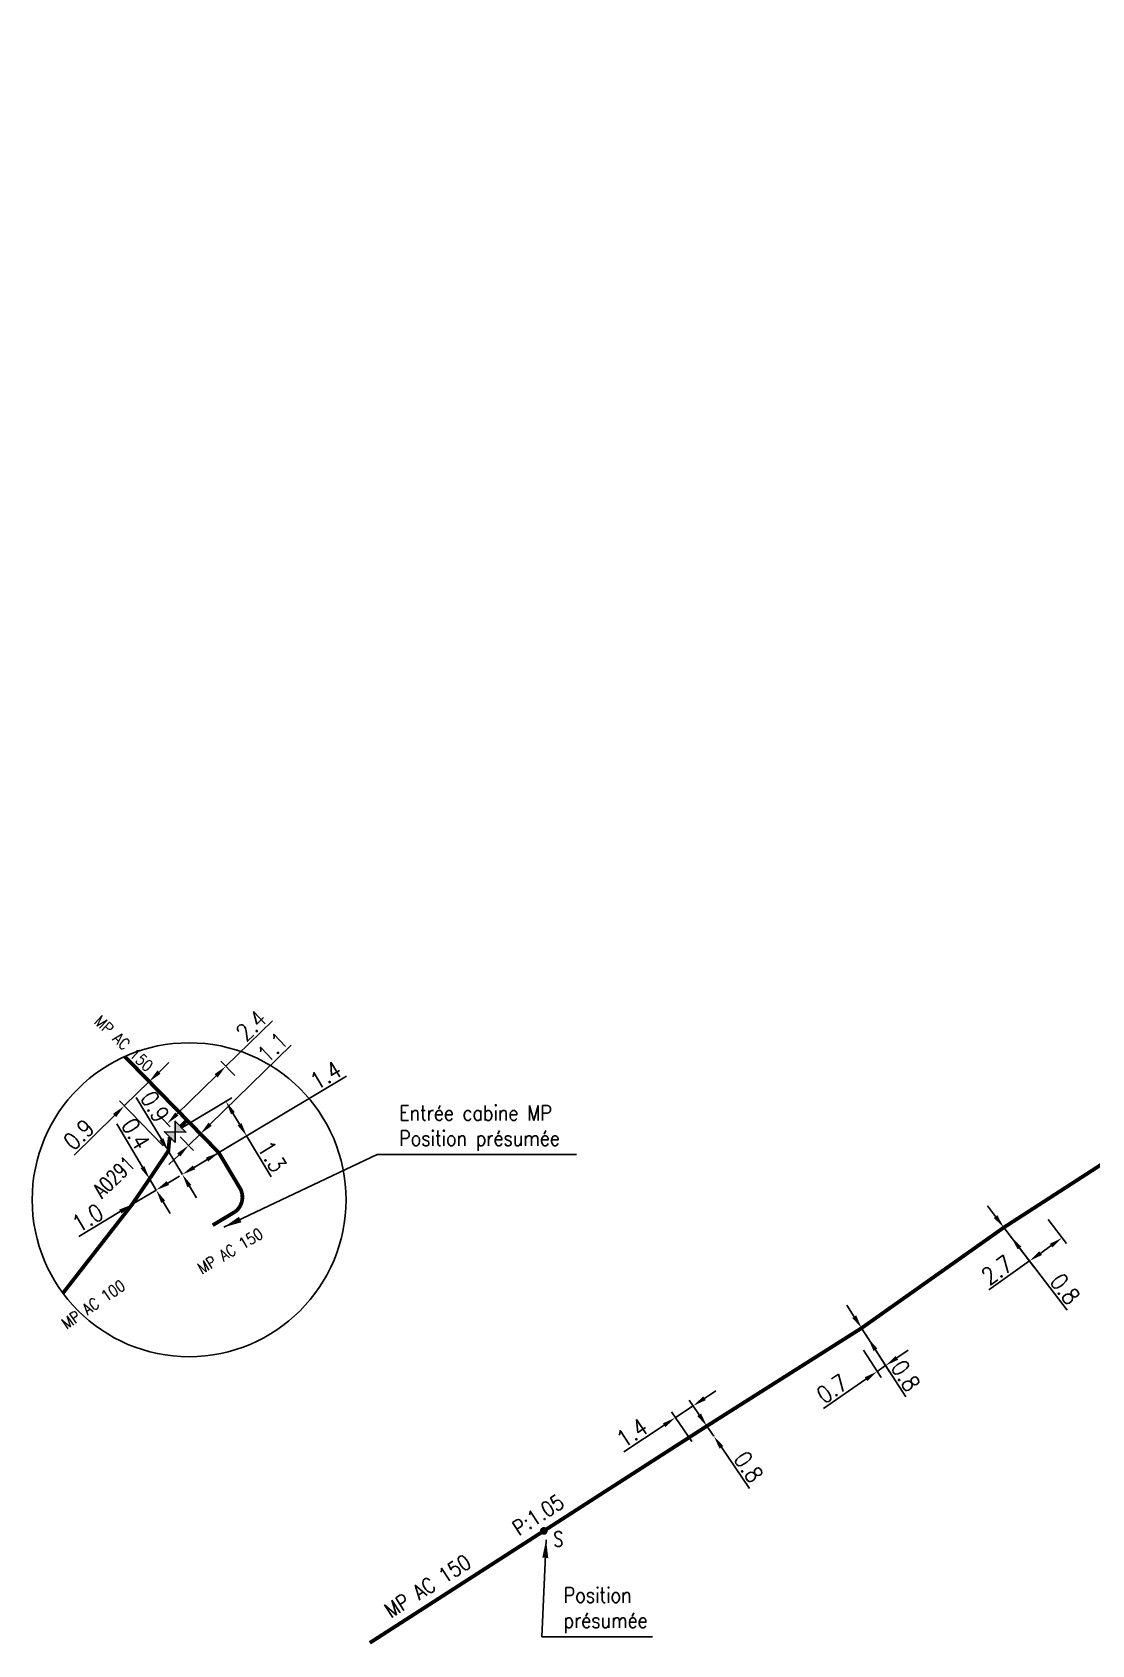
# Model space of a CAD drawing. Header units: millimetres. Extents: x 185000 to 186031, y 127990 to 129000.
# Drawn here: x 185830.5 to 185900.4, y 127999.9 to 128106.3 of the extents above; entities that cross this region are included whole.
import ezdxf
from ezdxf.enums import TextEntityAlignment as Align

# ---------------------------------------------------------------- set-up
doc = ezdxf.new("R2010")
doc.units = ezdxf.units.MM
doc.header["$PDMODE"] = 34
doc.layers.get('0').update_dxf_attribs({"linetype": 'CONTINUOUS'})
doc.layers.get('DEFPOINTS').update_dxf_attribs({"linetype": 'CONTINUOUS'})
for name, color, linetype in [('G_120', 4, 'CONTINUOUS'), ('G_300', 7, 'CONTINUOUS'), ('G_900', 7, 'CONTINUOUS')]:
    doc.layers.add(name, color=color, linetype=linetype)
doc.styles.add('G_ROMANS', font='ROMANS.SHX', dxfattribs={"width": 0.75})
doc.styles.get("Standard").update_dxf_attribs({"font": 'romans.shx', "width": 0.85})
doc.linetypes.add('G_typB_AP', pattern='A,5,-0.3,["o",Standard,S=1.5,R=0,X=0,Y=-0.5],-1.65', length=6.95)
doc.dimstyles.get("Standard").update_dxf_attribs({"dimtxt": 1.5, "dimasz": 1.2, "dimexe": 0.625, "dimexo": 0.625, "dimgap": 0.25, "dimtad": 1, "dimdec": 1, "dimzin": 0, "dimdsep": 46, "dimtxsty": 'Standard', "dimcen": -0.5, "dimadec": 0, "dimazin": 0, "dimtfac": 1, "dimtdec": 1, "dimtmove": 0, "dimatfit": 3, "dimfxl": 0, "dimtolj": 1, "dimtzin": 0, "dimarcsym": 0})

# ---------------------------------------------------------------- blocks, each defined once
blk = doc.blocks.new('G_300_04')
at = {"linetype": 'Continuous'}
h = blk.add_hatch(color=0, dxfattribs=at)
h.paths.add_polyline_path([(-0.5, 0.5), (-0.5, -0.5), (0, 0)])
h.paths.add_polyline_path([(0.5, 0.5), (0, 0), (0.5, -0.5)])
at = {"color": 0, "linetype": 'Continuous', "flags": 128}
blk.add_lwpolyline([(-0.5, -0.5), (0.5, 0.5), (0.5, -0.5), (-0.5, 0.5)], close=True, dxfattribs=at)
at = {"color": 0, "linetype": 'Continuous', "width": 0.75}
blk.add_attdef('NUM', text='', height=1, dxfattribs=at).set_placement((0, 1.78), align=Align.MIDDLE_CENTER)
at = {"color": 0, "linetype": 'Continuous', "width": 0.75, "flags": 3}
for tag, p in [('DEF_LEG', (0, -5)), ('DEF_COUP', (0, -7.5)), ('DEF_TYPE', (0, -10))]:
    blk.add_attdef(tag, text='', height=1.2, dxfattribs=at).set_placement(p, align=Align.MIDDLE)
blk = doc.blocks.new('*D553')
at = {"layer": 'DEFPOINTS', "color": 0, "linetype": 'Continuous', "transparency": 16777216}
for p in [(185842.81, 128032.36), (185840.41, 128030.92), (185840.41, 128030.92)]:
    blk.add_point(p, dxfattribs=at)
at = {"layer": 'G_900', "color": 0, "linetype": 'Continuous', "lineweight": -2, "transparency": 16777216}
for p, q in [((185842.81, 128032.36), (185851.24, 128037.4)), ((185841.18, 128031.38), (185842.04, 128031.9))]:
    blk.add_line(p, q, dxfattribs=at)
at = {"layer": 'G_900', "color": 0, "linetype": 'Continuous', "transparency": 16777216}
for points in [[(185841.96, 128032.03), (185842.11, 128031.77), (185842.81, 128032.36)], [(185841.1, 128031.51), (185841.26, 128031.26), (185840.41, 128030.92)]]:
    blk.add_solid(points, dxfattribs=at)
at = {"layer": 'G_900', "color": 0, "linetype": 'Continuous', "transparency": 16777216, "insert": (185849.87, 128037.46), "char_height": 1.125, "attachment_point": 5, "rotation": 30.8994}
blk.add_mtext('\\A1;1.4', dxfattribs=at)
blk = doc.blocks.new('*D554')
at = {"layer": 'DEFPOINTS', "color": 0, "linetype": 'Continuous', "transparency": 16777216}
for p in [(185839.48, 128032.47), (185840.41, 128030.92), (185840.41, 128030.92)]:
    blk.add_point(p, dxfattribs=at)
at = {"layer": 'G_900', "color": 0, "linetype": 'Continuous', "lineweight": -2, "transparency": 16777216}
for p, q in [((185839.02, 128033.24), (185837.36, 128036.01)), ((185840.41, 128030.92), (185839.48, 128032.47)), ((185840.87, 128030.15), (185841.33, 128029.38))]:
    blk.add_line(p, q, dxfattribs=at)
at = {"layer": 'G_900', "color": 0, "linetype": 'Continuous', "transparency": 16777216}
for points in [[(185839.15, 128033.32), (185838.89, 128033.16), (185839.48, 128032.47)], [(185841, 128030.23), (185840.74, 128030.07), (185840.41, 128030.92)]]:
    blk.add_solid(points, dxfattribs=at)
at = {"layer": 'G_900', "color": 0, "linetype": 'Continuous', "transparency": 16777216, "insert": (185838.6, 128035.4), "char_height": 1.125, "attachment_point": 5, "rotation": 300.8994}
blk.add_mtext('\\A1;0.9', dxfattribs=at)
blk = doc.blocks.new('*D555')
at = {"layer": 'DEFPOINTS', "color": 0, "linetype": 'Continuous', "transparency": 16777216}
for p in [(185838.24, 128030.63), (185838.68, 128029.89), (185838.68, 128029.89)]:
    blk.add_point(p, dxfattribs=at)
at = {"layer": 'G_900', "color": 0, "linetype": 'Continuous', "lineweight": -2, "transparency": 16777216}
for p, q in [((185837.77, 128031.4), (185836.07, 128034.25)), ((185838.68, 128029.89), (185838.24, 128030.63)), ((185839.14, 128029.12), (185839.6, 128028.34))]:
    blk.add_line(p, q, dxfattribs=at)
at = {"layer": 'G_900', "color": 0, "linetype": 'Continuous', "transparency": 16777216}
for points in [[(185837.9, 128031.47), (185837.65, 128031.32), (185838.24, 128030.63)], [(185839.27, 128029.19), (185839.01, 128029.04), (185838.68, 128029.89)]]:
    blk.add_solid(points, dxfattribs=at)
at = {"layer": 'G_900', "color": 0, "linetype": 'Continuous', "transparency": 16777216, "insert": (185837.33, 128033.6), "char_height": 1.125, "attachment_point": 5, "rotation": 300.8994}
blk.add_mtext('\\A1;0.4', dxfattribs=at)
blk = doc.blocks.new('*D556')
at = {"layer": 'DEFPOINTS', "color": 0, "linetype": 'Continuous', "transparency": 16777216}
for p in [(185838.68, 128029.89), (185838.68, 128029.89), (185837.08, 128028.93)]:
    blk.add_point(p, dxfattribs=at)
at = {"layer": 'G_900', "color": 0, "linetype": 'Continuous', "lineweight": -2, "transparency": 16777216}
for p, q in [((185839.45, 128030.35), (185840.22, 128030.81)), ((185838.68, 128029.89), (185837.08, 128028.93)), ((185836.31, 128028.47), (185833.57, 128026.83))]:
    blk.add_line(p, q, dxfattribs=at)
at = {"layer": 'G_900', "color": 0, "linetype": 'Continuous', "transparency": 16777216}
for points in [[(185839.37, 128030.48), (185839.53, 128030.22), (185838.68, 128029.89)], [(185836.23, 128028.6), (185836.39, 128028.34), (185837.08, 128028.93)]]:
    blk.add_solid(points, dxfattribs=at)
at = {"layer": 'G_900', "color": 0, "linetype": 'Continuous', "transparency": 16777216, "insert": (185834.15, 128028.05), "char_height": 1.125, "attachment_point": 5, "rotation": 30.8994}
blk.add_mtext('\\A1;1.0', dxfattribs=at)
blk = doc.blocks.new('*D557')
at = {"layer": 'DEFPOINTS', "color": 0, "linetype": 'Continuous', "transparency": 16777216}
for p in [(185838.22, 128037.05), (185840.72, 128034.5), (185839.48, 128032.47)]:
    blk.add_point(p, dxfattribs=at)
at = {"layer": 'G_900', "color": 0, "linetype": 'Continuous', "lineweight": -2, "transparency": 16777216}
for p, q in [((185838.87, 128037.68), (185839.51, 128038.31)), ((185838.22, 128037.05), (185836.57, 128035.44)), ((185840.39, 128034.84), (185837.89, 128037.39)), ((185835.93, 128034.81), (185833.26, 128032.2)), ((185839.15, 128032.8), (185836.25, 128035.78))]:
    blk.add_line(p, q, dxfattribs=at)
at = {"layer": 'G_900', "color": 0, "linetype": 'Continuous', "transparency": 16777216}
for points in [[(185838.76, 128037.79), (185838.97, 128037.57), (185838.22, 128037.05)], [(185835.83, 128034.92), (185836.04, 128034.71), (185836.57, 128035.44)]]:
    blk.add_solid(points, dxfattribs=at)
at = {"layer": 'G_900', "color": 0, "linetype": 'Continuous', "transparency": 16777216, "insert": (185833.57, 128033.55), "char_height": 1.125, "attachment_point": 5, "rotation": 44.3406}
blk.add_mtext('\\A1;0.9', dxfattribs=at)
blk = doc.blocks.new('*D558')
at = {"layer": 'DEFPOINTS', "color": 0, "linetype": 'Continuous', "transparency": 16777216}
for p in [(185844.2, 128037.12), (185839.4, 128034.27), (185839.93, 128033.73)]:
    blk.add_point(p, dxfattribs=at)
at = {"layer": 'G_900', "color": 0, "linetype": 'Continuous', "lineweight": -2, "transparency": 16777216}
for p, q in [((185843.27, 128038.06), (185846.35, 128041.06)), ((185843.87, 128037.45), (185842.95, 128038.39)), ((185840.05, 128034.9), (185842.63, 128037.43)), ((185839.6, 128034.07), (185839.07, 128034.61))]:
    blk.add_line(p, q, dxfattribs=at)
at = {"layer": 'G_900', "color": 0, "linetype": 'Continuous', "transparency": 16777216}
for points in [[(185842.53, 128037.54), (185842.74, 128037.32), (185843.27, 128038.06)], [(185839.94, 128035.01), (185840.15, 128034.8), (185839.4, 128034.27)]]:
    blk.add_solid(points, dxfattribs=at)
at = {"layer": 'G_900', "color": 0, "linetype": 'Continuous', "transparency": 16777216, "insert": (185844.96, 128040.75), "char_height": 1.125, "attachment_point": 5, "rotation": 44.3406}
blk.add_mtext('\\A1;2.4', dxfattribs=at)
blk = doc.blocks.new('G_300_11')
at = {"color": 0, "linetype": 'Continuous', "const_width": 0.248, "flags": 128}
blk.add_lwpolyline([(-0.13, 0, 1), (0.13, 0, 1)], format="xyb", close=True, dxfattribs=at)
at = {"linetype": 'Continuous', "style": 'G_ROMANS', "width": 0.75}
blk.add_attdef('S', text='', height=1, dxfattribs=at).set_placement((0, 1.35), align=Align.MIDDLE_CENTER)
at = {"color": 0, "linetype": 'Continuous', "width": 0.75, "flags": 3}
for tag, p in [('DEF_LEG', (0, -5)), ('DEF_COUP', (0, -7.5)), ('DEF_TYPE', (0, -10))]:
    blk.add_attdef(tag, text='', height=1.2, dxfattribs=at).set_placement(p, align=Align.MIDDLE)
blk = doc.blocks.new('*D563')
at = {"layer": 'DEFPOINTS', "color": 0, "linetype": 'Continuous', "transparency": 16777216}
for p in [(185894.64, 128027.42), (185897.29, 128028.32), (185898.49, 128026.74)]:
    blk.add_point(p, dxfattribs=at)
at = {"layer": 'G_120', "color": 0, "linetype": 'Continuous', "lineweight": -2, "transparency": 16777216}
for p, q in [((185897.57, 128027.95), (185898.78, 128026.37)), ((185894.92, 128027.05), (185896.62, 128024.83)), ((185896.33, 128025.21), (185893.65, 128023.31)), ((185897.76, 128026.22), (185897.07, 128025.73))]:
    blk.add_line(p, q, dxfattribs=at)
at = {"layer": 'G_120', "color": 0, "linetype": 'Continuous', "transparency": 16777216}
for points in [[(185897.67, 128026.34), (185897.85, 128026.1), (185898.49, 128026.74)], [(185896.98, 128025.85), (185897.15, 128025.6), (185896.33, 128025.21)]]:
    blk.add_solid(points, dxfattribs=at)
at = {"layer": 'G_120', "color": 0, "linetype": 'Continuous', "transparency": 16777216, "insert": (185894.19, 128024.61), "char_height": 1.125, "attachment_point": 5, "rotation": 35.2897}
blk.add_mtext('\\A1;2.7', dxfattribs=at)
blk = doc.blocks.new('*D564')
at = {"layer": 'DEFPOINTS', "color": 0, "linetype": 'Continuous', "transparency": 16777216}
for p in [(185894.64, 128027.42), (185895.12, 128026.79), (185895.12, 128026.79)]:
    blk.add_point(p, dxfattribs=at)
at = {"layer": 'G_120', "color": 0, "linetype": 'Continuous', "lineweight": -2, "transparency": 16777216}
for p, q in [((185894.09, 128028.14), (185893.55, 128028.85)), ((185894.64, 128027.42), (185895.12, 128026.79)), ((185895.67, 128026.07), (185898.81, 128021.96))]:
    blk.add_line(p, q, dxfattribs=at)
at = {"layer": 'G_120', "color": 0, "linetype": 'Continuous', "transparency": 16777216}
for points in [[(185894.21, 128028.23), (185893.97, 128028.05), (185894.64, 128027.42)], [(185895.79, 128026.16), (185895.55, 128025.98), (185895.12, 128026.79)]]:
    blk.add_solid(points, dxfattribs=at)
at = {"layer": 'G_120', "color": 0, "linetype": 'Continuous', "transparency": 16777216, "insert": (185898.68, 128023.36), "char_height": 1.125, "attachment_point": 5, "rotation": 307.365}
blk.add_mtext('\\A1;0.8', dxfattribs=at)
blk = doc.blocks.new('*D575')
at = {"layer": 'DEFPOINTS', "color": 0, "linetype": 'Continuous', "transparency": 16777216}
for p in [(185885.25, 128020.78), (185885.12, 128019.71), (185886.27, 128017.91)]:
    blk.add_point(p, dxfattribs=at)
at = {"layer": 'G_120', "color": 0, "linetype": 'Continuous', "lineweight": -2, "transparency": 16777216}
for p, q in [((185885.5, 128020.38), (185887.09, 128017.9)), ((185885.38, 128019.31), (185886.53, 128017.52)), ((185887.57, 128018.81), (185888.32, 128019.32)), ((185886.83, 128018.3), (185886.27, 128017.91)), ((185885.53, 128017.4), (185882.74, 128015.48))]:
    blk.add_line(p, q, dxfattribs=at)
at = {"layer": 'G_120', "color": 0, "linetype": 'Continuous', "transparency": 16777216}
for points in [[(185887.49, 128018.93), (185887.66, 128018.69), (185886.83, 128018.3)], [(185885.45, 128017.53), (185885.62, 128017.28), (185886.27, 128017.91)]]:
    blk.add_solid(points, dxfattribs=at)
at = {"layer": 'G_120', "color": 0, "linetype": 'Continuous', "transparency": 16777216, "insert": (185883.3, 128016.77), "char_height": 1.125, "attachment_point": 5, "rotation": 34.5698}
blk.add_mtext('\\A1;0.7', dxfattribs=at)
blk = doc.blocks.new('*D576')
at = {"layer": 'DEFPOINTS', "color": 0, "linetype": 'Continuous', "transparency": 16777216}
for p in [(185872.96, 128014.87), (185875.03, 128014.31), (185874.3, 128012.91)]:
    blk.add_point(p, dxfattribs=at)
at = {"layer": 'G_120', "color": 0, "linetype": 'Continuous', "lineweight": -2, "transparency": 16777216}
for p, q in [((185874.12, 128015.64), (185872.96, 128014.87)), ((185874.77, 128014.7), (185873.86, 128016.03)), ((185874.87, 128016.14), (185875.62, 128016.64)), ((185874.04, 128013.29), (185872.7, 128015.25)), ((185872.21, 128014.37), (185869.56, 128012.6))]:
    blk.add_line(p, q, dxfattribs=at)
at = {"layer": 'G_120', "color": 0, "linetype": 'Continuous', "transparency": 16777216}
for points in [[(185874.79, 128016.27), (185874.96, 128016.02), (185874.12, 128015.64)], [(185872.13, 128014.49), (185872.29, 128014.24), (185872.96, 128014.87)]]:
    blk.add_solid(points, dxfattribs=at)
at = {"layer": 'G_120', "color": 0, "linetype": 'Continuous', "transparency": 16777216, "insert": (185870.09, 128013.86), "char_height": 1.125, "attachment_point": 5, "rotation": 33.6721}
blk.add_mtext('\\A1;1.4', dxfattribs=at)
blk = doc.blocks.new('*D577')
at = {"layer": 'DEFPOINTS', "color": 0, "linetype": 'Continuous', "transparency": 16777216}
for p in [(185885.25, 128020.78), (185885.68, 128020.1), (185885.68, 128020.1)]:
    blk.add_point(p, dxfattribs=at)
at = {"layer": 'G_120', "color": 0, "linetype": 'Continuous', "lineweight": -2, "transparency": 16777216}
for p, q in [((185884.76, 128021.53), (185884.28, 128022.29)), ((185885.25, 128020.78), (185885.68, 128020.1)), ((185886.16, 128019.34), (185888.16, 128016.23))]:
    blk.add_line(p, q, dxfattribs=at)
at = {"layer": 'G_120', "color": 0, "linetype": 'Continuous', "transparency": 16777216}
for points in [[(185884.89, 128021.62), (185884.63, 128021.45), (185885.25, 128020.78)], [(185886.29, 128019.43), (185886.04, 128019.26), (185885.68, 128020.1)]]:
    blk.add_solid(points, dxfattribs=at)
at = {"layer": 'G_120', "color": 0, "linetype": 'Continuous', "transparency": 16777216, "insert": (185888.15, 128017.63), "char_height": 1.125, "attachment_point": 5, "rotation": 302.6424}
blk.add_mtext('\\A1;0.8', dxfattribs=at)
blk = doc.blocks.new('*D578')
at = {"layer": 'DEFPOINTS', "color": 0, "linetype": 'Continuous', "transparency": 16777216}
for p in [(185875.03, 128014.31), (185875.49, 128013.65), (185875.49, 128013.65)]:
    blk.add_point(p, dxfattribs=at)
at = {"layer": 'G_120', "color": 0, "linetype": 'Continuous', "lineweight": -2, "transparency": 16777216}
for p, q in [((185874.53, 128015.05), (185874.02, 128015.8)), ((185875.03, 128014.31), (185875.49, 128013.65)), ((185875.99, 128012.91), (185877.84, 128010.2))]:
    blk.add_line(p, q, dxfattribs=at)
at = {"layer": 'G_120', "color": 0, "linetype": 'Continuous', "transparency": 16777216}
for points in [[(185874.65, 128015.14), (185874.4, 128014.97), (185875.03, 128014.31)], [(185876.12, 128012.99), (185875.87, 128012.82), (185875.49, 128013.65)]]:
    blk.add_solid(points, dxfattribs=at)
at = {"layer": 'G_120', "color": 0, "linetype": 'Continuous', "transparency": 16777216, "insert": (185877.79, 128011.61), "char_height": 1.125, "attachment_point": 5, "rotation": 304.3594}
blk.add_mtext('\\A1;0.8', dxfattribs=at)
blk = doc.blocks.new('*D585')
at = {"layer": 'DEFPOINTS', "color": 0, "linetype": 'Continuous', "transparency": 16777216}
for p in [(185839.93, 128033.73), (185844.65, 128033.46), (185840.41, 128030.92)]:
    blk.add_point(p, dxfattribs=at)
at = {"layer": 'G_900', "color": 0, "linetype": 'Continuous', "lineweight": -2, "transparency": 16777216}
for p, q in [((185840.33, 128033.97), (185843.68, 128035.98)), ((185843.74, 128034.97), (185844.18, 128034.23)), ((185840.81, 128031.16), (185845.05, 128033.7)), ((185844.65, 128033.46), (185846.26, 128030.76))]:
    blk.add_line(p, q, dxfattribs=at)
at = {"layer": 'G_900', "color": 0, "linetype": 'Continuous', "transparency": 16777216}
for points in [[(185843.87, 128035.04), (185843.62, 128034.89), (185843.28, 128035.74)], [(185844.31, 128034.31), (185844.06, 128034.15), (185844.65, 128033.46)]]:
    blk.add_solid(points, dxfattribs=at)
at = {"layer": 'G_900', "color": 0, "linetype": 'Continuous', "transparency": 16777216, "insert": (185846.33, 128032.11), "char_height": 1.125, "attachment_point": 5, "rotation": 300.8994}
blk.add_mtext('\\A1;1.3', dxfattribs=at)
blk = doc.blocks.new('*D586')
at = {"layer": 'DEFPOINTS', "color": 0, "linetype": 'Continuous', "transparency": 16777216}
for p in [(185839.93, 128033.73), (185840.72, 128034.5), (185841.6, 128033.6)]:
    blk.add_point(p, dxfattribs=at)
at = {"layer": 'G_900', "color": 0, "linetype": 'Continuous', "lineweight": -2, "transparency": 16777216}
for p, q in [((185842.24, 128034.23), (185847.59, 128039.46)), ((185841.04, 128034.17), (185841.92, 128033.27)), ((185840.26, 128033.4), (185841.14, 128032.5)), ((185840.81, 128032.83), (185841.6, 128033.6)), ((185840.17, 128032.2), (185839.52, 128031.57))]:
    blk.add_line(p, q, dxfattribs=at)
at = {"layer": 'G_900', "color": 0, "linetype": 'Continuous', "transparency": 16777216}
for points in [[(185842.13, 128034.34), (185842.34, 128034.12), (185841.6, 128033.6)], [(185840.06, 128032.31), (185840.27, 128032.1), (185840.81, 128032.83)]]:
    blk.add_solid(points, dxfattribs=at)
at = {"layer": 'G_900', "color": 0, "linetype": 'Continuous', "transparency": 16777216, "insert": (185846.36, 128039.31), "char_height": 1.125, "attachment_point": 5, "rotation": 44.3406}
blk.add_mtext('\\A1;1.1', dxfattribs=at)

msp = doc.modelspace()

# ---------------------------------------------------------------- linework, layer by layer
at = {"layer": 'G_120', "linetype": 'G_typB_AP', "ltscale": 0.5, "const_width": 0.25, "flags": 128}
msp.add_lwpolyline([(186000, 128106.19), (185980.52, 128090.18), (185965.11, 128079.09), (185962.58, 128077.27), (185954.33, 128070.41), (185953.82, 128069.98), (185953.82, 128069.98), (185947.46, 128064.95), (185946.94, 128064.58), (185939.01, 128058.93), (185939.01, 128058.93), (185939.01, 128058.93), (185928.77, 128051.11), (185928.76, 128051.11), (185920.78, 128045.04), (185912.46, 128039.37), (185906.52, 128035.09), (185894.64, 128027.42), (185885.25, 128020.78), (185885.25, 128020.78), (185875.03, 128014.31), (185864.27, 128007.39), (185852.78, 128000)], dxfattribs=at)
at = {"layer": 'G_900', "color": 4, "linetype": 'Continuous', "ltscale": 0.5, "const_width": 0.25, "flags": 128}
msp.add_lwpolyline([(185836.61, 128038.7), (185840.72, 128034.5), (185842.81, 128032.36), (185844.14, 128030.13), (185844.2, 128030.04, -0.386777), (185843.88, 128028.45), (185842.41, 128027.57)], format="xyb", dxfattribs=at)
for points in [[(185840.72, 128034.5), (185840.29, 128034.08)], [(185839.57, 128033.38), (185839.48, 128032.47), (185838.24, 128030.63), (185837.08, 128028.93), (185832.53, 128023.09)]]:
    msp.add_lwpolyline(points, dxfattribs=at)
at = {"layer": 'G_900', "ltscale": 0.5}
msp.add_circle((185840.85, 128029.25), 10.36, dxfattribs=at)

# ---------------------------------------------------------------- block references
at = {"layer": 'G_300', "ltscale": 0.5}
ref = msp.add_blockref('G_300_11', (185864.27, 128007.39), dxfattribs=at)
ref.add_attrib('S', 'S', dxfattribs={"layer": '0', "linetype": 'Continuous', "height": 1, "style": 'G_ROMANS', "width": 0.75}).set_placement((185865.23, 128006.85), align=Align.MIDDLE_CENTER)
at = {"layer": 'G_900', "ltscale": 0.5}
ref = msp.add_blockref('G_300_04', (185839.93, 128033.73), dxfattribs=dict(at, rotation=44.34056196010193))
ref.add_attrib('NUM', 'A0291', dxfattribs={"layer": '0', "color": 0, "linetype": 'Continuous', "height": 1, "rotation": 44.3406, "width": 0.75}).set_placement((185835.88, 128030.75), align=Align.MIDDLE_CENTER)

# ---------------------------------------------------------------- texts
at = {"layer": 'G_120', "linetype": 'Continuous', "width": 0.85}
for s, p in [('P:1.05', (185863.9, 128008.45)), ('MP AC 150', (185856.6, 128003.74))]:
    msp.add_text(s, height=1, rotation=32.7409, dxfattribs=at).set_placement(p, align=Align.MIDDLE)
at = {"layer": 'G_300', "linetype": 'Continuous', "insert": (185865.58, 128002.15), "char_height": 1, "attachment_point": 4}
msp.add_mtext('Position\\Pprésumée', dxfattribs=at)
at = {"layer": 'G_900', "color": 4, "linetype": 'Continuous', "width": 0.85}
for s, rotation, p in [('MP AC 150', 316.8377, (185836.54, 128039.57)), ('MP AC 150', 30.8994, (185843.56, 128025.87)), ('MP AC 100', 34.5035, (185834.53, 128022.34))]:
    msp.add_text(s, height=0.75, rotation=rotation, dxfattribs=at).set_placement(p, align=Align.MIDDLE)
at = {"layer": 'G_900', "color": 4, "linetype": 'Continuous', "insert": (185854.72, 128033.98), "char_height": 1, "attachment_point": 4}
msp.add_mtext('Entrée cabine MP\\PPosition présumée', dxfattribs=at)

# ---------------------------------------------------------------- dimensions: what is measured, and where the dimension line sits
at = {"layer": 'G_120', "linetype": 'Continuous'}
for base, p1, p2, angle, override, picture, middle in [((185895.12, 128026.79), (185894.64, 128027.42), (185895.12, 128026.79), 127.365, {"dimscale": 0.75, "dimatfit": 0}, '*D564', (185898.09, 128022.91)), ((185898.49, 128026.74), (185894.64, 128027.42), (185897.29, 128028.32), 215.2897, {"dimscale": 0.75}, '*D563', (185894.63, 128024)), ((185885.68, 128020.1), (185885.25, 128020.78), (185885.68, 128020.1), 122.6424, {"dimscale": 0.75, "dimatfit": 0}, '*D577', (185887.52, 128017.23)), ((185886.27, 128017.91), (185885.25, 128020.78), (185885.12, 128019.71), 34.5698, {"dimscale": 0.75, "dimatfit": 0}, '*D575', (185883.72, 128016.16)), ((185872.96, 128014.87), (185875.03, 128014.31), (185874.3, 128012.91), 33.6721, {"dimscale": 0.75, "dimatfit": 0}, '*D576', (185870.51, 128013.23)), ((185875.49, 128013.65), (185875.03, 128014.31), (185875.49, 128013.65), 124.3594, {"dimscale": 0.75, "dimlfac": 1, "dimlunit": 2, "dimatfit": 0}, '*D578', (185877.17, 128011.18))]:
    dim = msp.add_linear_dim(base=base, p1=p1, p2=p2, angle=angle, dimstyle='Standard', override=override, dxfattribs=at)
    dim.commit()
    dim.dimension.update_dxf_attribs({"geometry": picture, "text_midpoint": middle, "dimtype": 160})
at = {"layer": 'G_900', "linetype": 'Continuous'}
for base, p1, p2, angle, text, picture, middle in [((185839.4, 128034.27), (185844.2, 128037.12), (185839.93, 128033.73), 44.3406, '2.4', '*D558', (185845.48, 128040.21)), ((185844.65, 128033.46), (185839.93, 128033.73), (185840.41, 128030.92), 120.8994, '1.3', '*D585', (185845.68, 128031.73))]:
    dim = msp.add_linear_dim(base=base, p1=p1, p2=p2, angle=angle, text=text, dimstyle='Standard', override={"dimscale": 0.75}, dxfattribs=at)
    dim.commit()
    dim.dimension.update_dxf_attribs({"geometry": picture, "text_midpoint": middle, "dimtype": 160})
dim = msp.add_linear_dim(base=(185841.6, 128033.6), p1=(185839.93, 128033.73), p2=(185840.72, 128034.5), angle=224.3406, dimstyle='Standard', override={"dimscale": 0.75, "dimatfit": 0}, dxfattribs=at)
dim.commit()
dim.dimension.update_dxf_attribs({"geometry": '*D586', "text_midpoint": (185846.89, 128038.77), "dimtype": 160})
at = {"layer": 'G_900', "color": 4, "linetype": 'Continuous'}
for base, p1, p2, angle, text, override, picture, middle in [((185838.22, 128037.05), (185839.48, 128032.47), (185840.72, 128034.5), 224.3406, '0.9', {"dimscale": 0.75, "dimatfit": 0}, '*D557', (185834.09, 128033.01)), ((185840.41, 128030.92), (185842.81, 128032.36), (185840.41, 128030.92), 30.8994, '1.4', {"dimscale": 0.75}, '*D553', (185850.25, 128036.82)), ((185840.41, 128030.92), (185839.48, 128032.47), (185840.41, 128030.92), 120.8994, '0.9', {"dimscale": 0.75, "dimatfit": 0}, '*D554', (185837.96, 128035.01)), ((185838.68, 128029.89), (185838.24, 128030.63), (185838.68, 128029.89), 120.8994, '0.4', {"dimscale": 0.75, "dimatfit": 0}, '*D555', (185836.69, 128033.21)), ((185838.68, 128029.89), (185837.08, 128028.93), (185838.68, 128029.89), 210.8994, '1.0', {"dimscale": 0.75, "dimatfit": 0}, '*D556', (185834.54, 128027.41))]:
    dim = msp.add_linear_dim(base=base, p1=p1, p2=p2, angle=angle, text=text, dimstyle='Standard', override=override, dxfattribs=at)
    dim.commit()
    dim.dimension.update_dxf_attribs({"geometry": picture, "text_midpoint": middle, "dimtype": 160})

# ---------------------------------------------------------------- leaders
at = {"layer": 'G_300', "linetype": 'Continuous', "annotation_type": 0, "has_hookline": 1, "hookline_direction": 0, "text_width": 5.87}
msp.add_leader([(185864.42, 128006.81), (185864.13, 128000.4), (185865.33, 128000.4)], dimstyle='Standard', dxfattribs=at)
at = {"layer": 'G_900', "color": 4, "linetype": 'Continuous', "annotation_type": 0, "has_hookline": 1, "hookline_direction": 0, "text_width": 11.7}
msp.add_leader([(185843.14, 128027.43), (185853.27, 128032.23), (185854.47, 128032.23)], dimstyle='Standard', dxfattribs=at)

doc.saveas('drawing.dxf')
